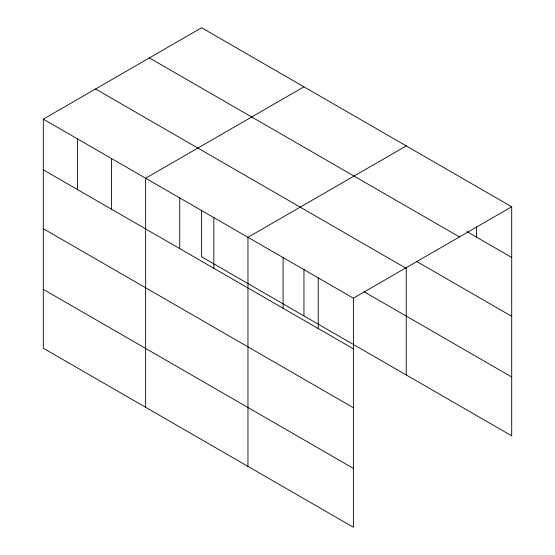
<?xml version="1.0" encoding="UTF-8"?>
<svg xmlns="http://www.w3.org/2000/svg" width="555" height="555" viewBox="0 0 555 555"><rect width="100%" height="100%" fill="white"/><g stroke="black" fill="none" stroke-linecap="round" stroke-linejoin="round"><path stroke-width="0.83" d="M43.304 119.152L353.389 298.181L353.389 527.25L43.304 348.221L43.304 119.152L201.611 27.75L511.696 206.779L511.696 435.848L201.611 256.819L201.611 210.074M303.939 86.83L145.632 178.231L145.632 407.301M406.267 145.909L247.96 237.311L247.96 466.38M353.389 298.181L511.696 206.779M466.838 231.553L511.696 257.458M149.371 57.914L459.457 236.936M416.736 261.502L511.696 316.329M95.543 88.987L405.629 268.016M364.004 291.708L511.696 376.977M43.304 169.83L353.389 348.859M43.304 228.702L353.389 407.731M43.304 289.356L353.389 468.378M476.558 226.856L476.558 237.165M406.267 267.586L406.267 374.979M318.244 277.888L318.244 328.567M303.939 269.154L303.939 315.899M283.099 257.596L283.099 308.282M213.848 217.615L213.848 268.294M179.737 197.92L179.737 248.605M111.52 158.536L111.52 209.221M77.409 138.847L77.409 189.526"/></g></svg>
